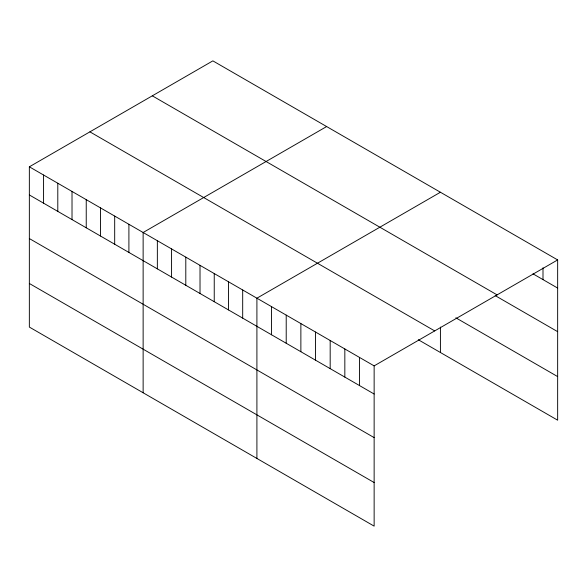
<?xml version="1.0" encoding="UTF-8"?>
<svg xmlns="http://www.w3.org/2000/svg" width="587" height="587" viewBox="0 0 587 587"><rect width="100%" height="100%" fill="white"/><g stroke="black" fill="none" stroke-linecap="round" stroke-linejoin="round"><path stroke-width="0.88" d="M29.35 166.811L374.139 365.877L374.139 526.135L29.35 327.076L29.35 166.811L212.861 60.865L557.65 259.924L557.65 420.189L418.296 339.734M326.643 126.55L143.133 232.503L143.133 392.769M440.419 192.243L256.908 298.196L256.908 458.454M374.139 365.877L557.65 259.924M532.974 273.821L557.65 288.07M152.304 95.828L497.094 294.887M495.179 295.599L557.65 331.67M455.85 317.816L557.65 376.59M89.906 131.848L434.696 330.907M29.35 194.957L374.139 394.016M29.35 238.557L374.139 437.616M29.35 283.477L374.139 482.536M542.997 267.804L542.997 279.61M440.419 327.076L440.419 352.508M359.486 357.417L359.486 385.556M344.833 348.957L344.833 377.096M330.18 340.497L330.18 368.636M315.527 332.037L315.527 360.176M300.874 323.576L300.874 351.716M286.214 315.116L286.214 343.256M271.561 306.656L271.561 334.795M242.688 289.978L242.688 318.125M228.468 281.767L228.468 309.914M214.24 273.557L214.24 301.703M200.02 265.346L200.02 293.493M185.8 257.135L185.8 285.282M171.573 248.925L171.573 277.071M157.353 240.714L157.353 268.861M128.905 224.293L128.905 252.439M114.685 216.082L114.685 244.221M100.465 207.871L100.465 236.011M86.238 199.653L86.238 227.8M72.018 191.443L72.018 219.589M57.797 183.232L57.797 211.379M43.57 175.021L43.57 203.168"/></g></svg>
